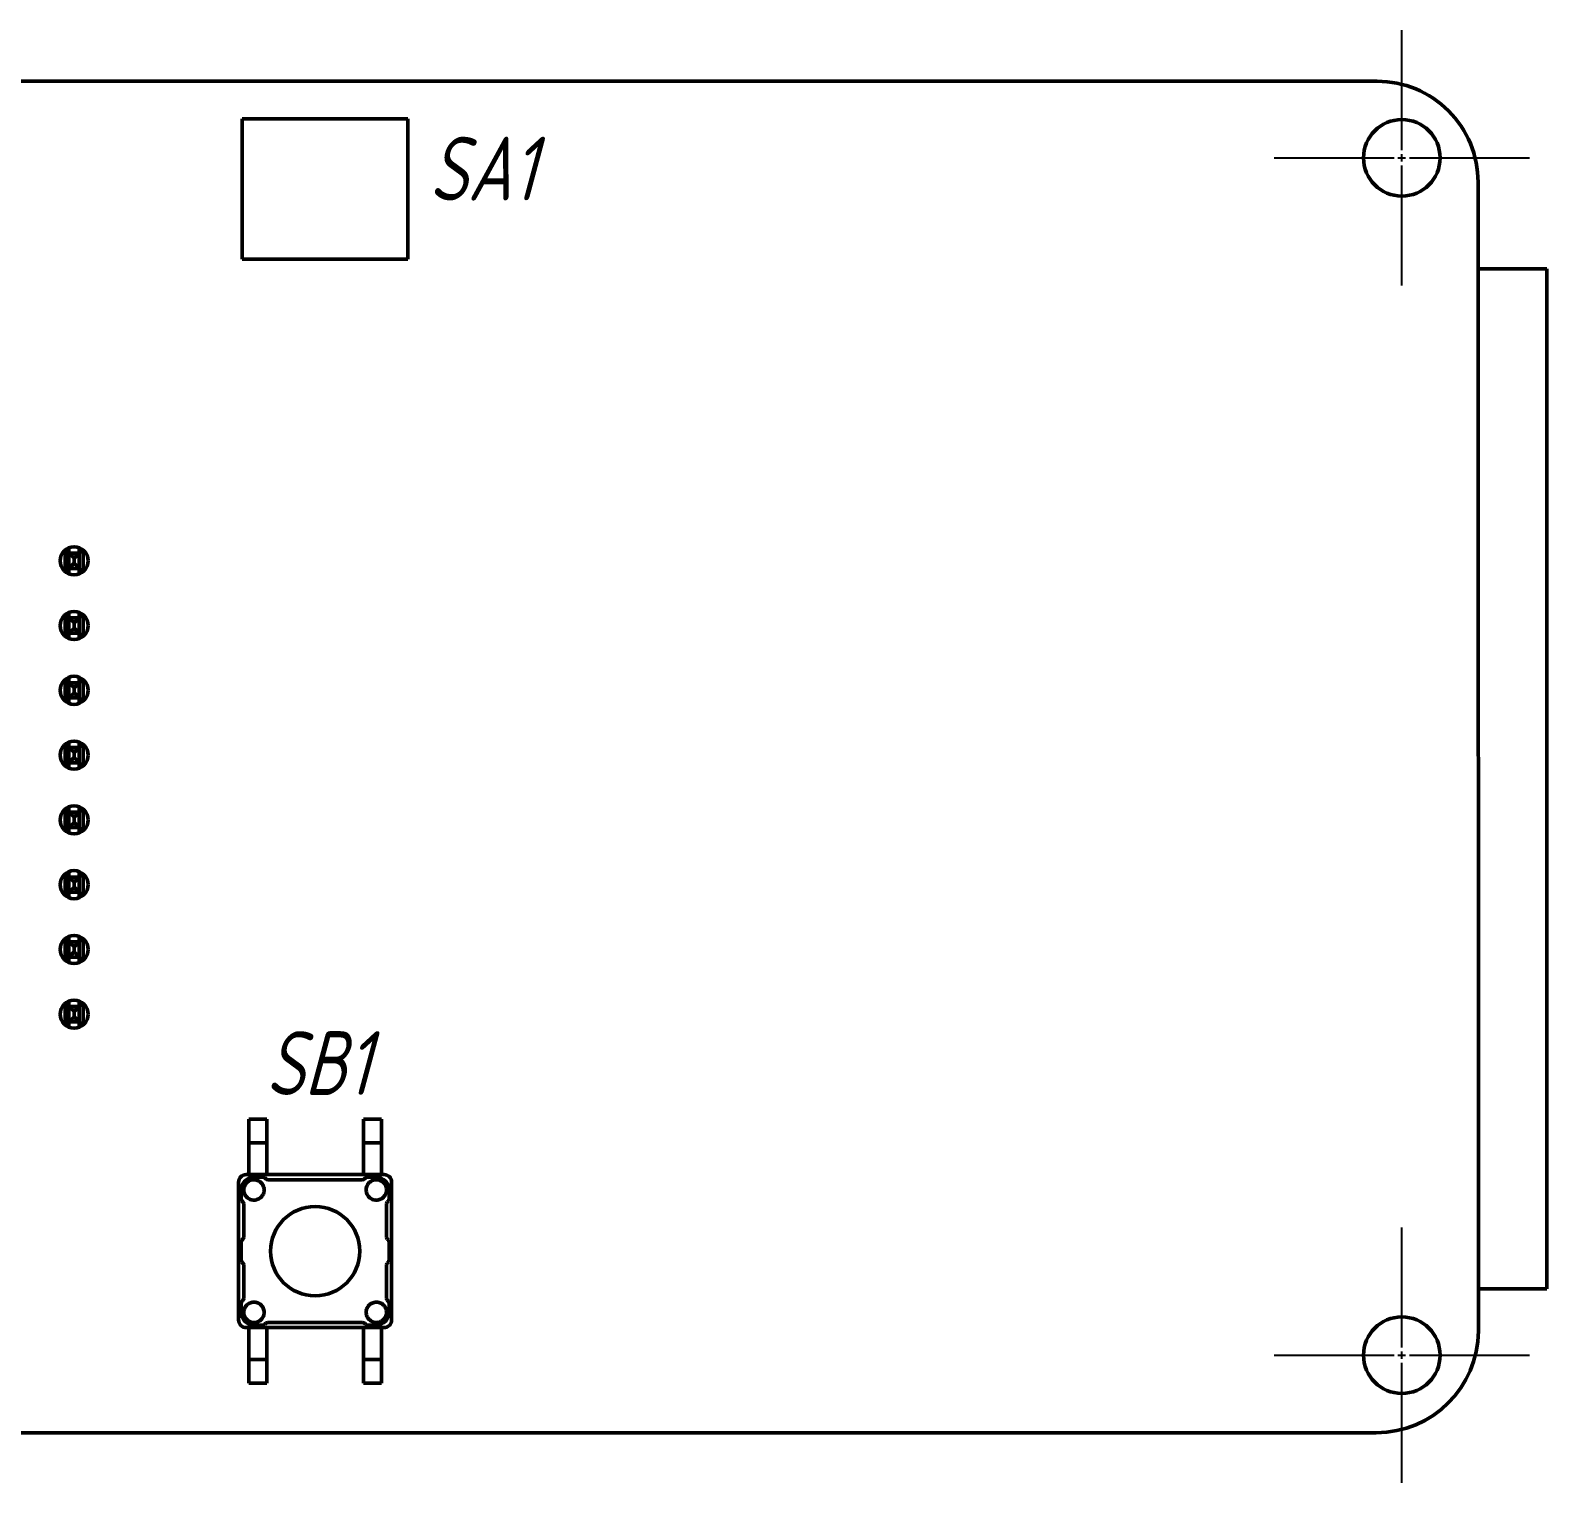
# Model space of a CAD drawing. Header units: millimetres. Extents: x 2803 to 446186229, y 1206 to 1506.
# Drawn here: x 2891.1 to 2950.5, y 1261.9 to 1318.8 of the extents above; entities that cross this region are included whole.
import ezdxf

# ---------------------------------------------------------------- set-up
doc = ezdxf.new("R2010")
doc.units = ezdxf.units.MM
doc.linetypes.add('CENTER2', pattern=[28.575, 19.05, -3.175, 3.175, -3.175])
doc.layers.add('Tonk', color=7, linetype='Continuous', lineweight=25)
doc.layers.add('Видимый контур (ГОСТ)', color=7, linetype='Continuous', lineweight=50)
doc.styles.get("Standard").update_dxf_attribs({"font": '', "width": 0.8, "oblique": 15})
doc.styles.get('Standard').set_extended_font_data('GOST type B')

# ---------------------------------------------------------------- blocks, each defined once
blk = doc.blocks.new('*U48')
at = {"layer": 'Tonk', "color": 0, "linetype": 'CENTER2', "transparency": 16777216}
for p, q in [((0, 0.3), (0, 5)), ((-5, 0), (-0.3, 0)), ((0.3, 0), (5, 0)), ((0, -5), (0, -0.3))]:
    blk.add_line(p, q, dxfattribs=at)
at = {"layer": 'Tonk', "color": 0, "linetype": 'Continuous', "transparency": 16777216}
for p, q in [((-0.15, 0), (0.15, 0)), ((0, -0.15), (0, 0.15))]:
    blk.add_line(p, q, dxfattribs=at)
blk = doc.blocks.new('*U49')
at = {"layer": 'Tonk', "color": 0, "linetype": 'CENTER2', "transparency": 16777216}
for p, q in [((0, 0.3), (0, 5)), ((-5, 0), (-0.3, 0)), ((0.3, 0), (5, 0)), ((0, -5), (0, -0.3))]:
    blk.add_line(p, q, dxfattribs=at)
at = {"layer": 'Tonk', "color": 0, "linetype": 'Continuous', "transparency": 16777216}
for p, q in [((-0.15, 0), (0.15, 0)), ((0, -0.15), (0, 0.15))]:
    blk.add_line(p, q, dxfattribs=at)

msp = doc.modelspace()

# ---------------------------------------------------------------- linework, layer by layer
at = {"layer": 'Видимый контур (ГОСТ)'}
for p, q in [((2943.863, 1316.805), (2866.121, 1316.806)), ((2899.37, 1309.83), (2899.37, 1315.33)), ((2899.37, 1315.33), (2905.87, 1315.33)), ((2905.87, 1315.33), (2905.87, 1309.83)), ((2947.83, 1267.795), (2947.818, 1312.85)), ((2905.87, 1309.83), (2899.37, 1309.83)), ((2947.819, 1309.459), (2950.509, 1309.459)), ((2950.509, 1309.459), (2950.509, 1269.459)), ((2892.43, 1297.655), (2892.43, 1298.355)), ((2892.43, 1298.355), (2892.58, 1298.355)), ((2892.58, 1298.305), (2892.58, 1298.517)), ((2892.58, 1297.705), (2892.58, 1298.305)), ((2892.58, 1298.305), (2892.98, 1298.305)), ((2892.78, 1298.105), (2892.58, 1298.305)), ((2892.98, 1298.305), (2892.78, 1298.105)), ((2892.98, 1298.518), (2892.98, 1298.305)), ((2892.98, 1298.355), (2893.13, 1298.355)), ((2892.98, 1298.305), (2892.98, 1297.705)), ((2893.13, 1298.355), (2893.13, 1297.655)), ((2892.58, 1297.705), (2892.78, 1297.905)), ((2892.58, 1297.493), (2892.58, 1297.705)), ((2892.98, 1297.705), (2892.58, 1297.705)), ((2892.78, 1298.105), (2892.78, 1297.905)), ((2892.78, 1297.905), (2892.98, 1297.705)), ((2892.98, 1297.705), (2892.98, 1297.493)), ((2892.58, 1297.655), (2892.43, 1297.655)), ((2893.13, 1297.655), (2892.98, 1297.655)), ((2892.58, 1295.765), (2892.58, 1295.977)), ((2892.98, 1295.978), (2892.98, 1295.765)), ((2892.43, 1295.115), (2892.43, 1295.815)), ((2892.43, 1295.815), (2892.58, 1295.815)), ((2892.58, 1295.165), (2892.58, 1295.765)), ((2892.58, 1295.765), (2892.98, 1295.765)), ((2892.78, 1295.565), (2892.58, 1295.765)), ((2892.58, 1295.165), (2892.78, 1295.365)), ((2892.98, 1295.765), (2892.78, 1295.565)), ((2892.78, 1295.565), (2892.78, 1295.365)), ((2892.78, 1295.365), (2892.98, 1295.165)), ((2892.98, 1295.815), (2893.13, 1295.815)), ((2892.98, 1295.765), (2892.98, 1295.165)), ((2893.13, 1295.815), (2893.13, 1295.115)), ((2892.58, 1295.115), (2892.43, 1295.115)), ((2892.58, 1294.953), (2892.58, 1295.165)), ((2892.98, 1295.165), (2892.58, 1295.165)), ((2892.98, 1295.165), (2892.98, 1294.953)), ((2893.13, 1295.115), (2892.98, 1295.115)), ((2892.43, 1292.575), (2892.43, 1293.275)), ((2892.43, 1293.275), (2892.58, 1293.275)), ((2892.58, 1293.225), (2892.58, 1293.437)), ((2892.58, 1292.625), (2892.58, 1293.225)), ((2892.58, 1293.225), (2892.98, 1293.225)), ((2892.78, 1293.025), (2892.58, 1293.225)), ((2892.98, 1293.225), (2892.78, 1293.025)), ((2892.78, 1293.025), (2892.78, 1292.825)), ((2892.98, 1293.438), (2892.98, 1293.225)), ((2892.98, 1293.275), (2893.13, 1293.275)), ((2892.98, 1293.225), (2892.98, 1292.625)), ((2893.13, 1293.275), (2893.13, 1292.575)), ((2892.58, 1292.575), (2892.43, 1292.575)), ((2892.58, 1292.625), (2892.78, 1292.825)), ((2892.58, 1292.413), (2892.58, 1292.625)), ((2892.98, 1292.625), (2892.58, 1292.625)), ((2892.78, 1292.825), (2892.98, 1292.625)), ((2892.98, 1292.625), (2892.98, 1292.413)), ((2893.13, 1292.575), (2892.98, 1292.575)), ((2892.43, 1290.035), (2892.43, 1290.735)), ((2892.43, 1290.735), (2892.58, 1290.735)), ((2892.58, 1290.685), (2892.58, 1290.897)), ((2892.58, 1290.085), (2892.58, 1290.685)), ((2892.58, 1290.685), (2892.98, 1290.685)), ((2892.78, 1290.485), (2892.58, 1290.685)), ((2892.98, 1290.685), (2892.78, 1290.485)), ((2892.98, 1290.898), (2892.98, 1290.685)), ((2892.98, 1290.735), (2893.13, 1290.735)), ((2892.98, 1290.685), (2892.98, 1290.085)), ((2893.13, 1290.735), (2893.13, 1290.035)), ((2892.58, 1290.035), (2892.43, 1290.035)), ((2892.58, 1290.085), (2892.78, 1290.285)), ((2892.58, 1289.873), (2892.58, 1290.085)), ((2892.98, 1290.085), (2892.58, 1290.085)), ((2892.78, 1290.485), (2892.78, 1290.285)), ((2892.78, 1290.285), (2892.98, 1290.085)), ((2892.98, 1290.085), (2892.98, 1289.873)), ((2893.13, 1290.035), (2892.98, 1290.035)), ((2892.43, 1287.495), (2892.43, 1288.195)), ((2892.43, 1288.195), (2892.58, 1288.195)), ((2892.58, 1288.145), (2892.58, 1288.357)), ((2892.98, 1288.358), (2892.98, 1288.145)), ((2892.98, 1288.195), (2893.13, 1288.195)), ((2893.13, 1288.195), (2893.13, 1287.495)), ((2892.58, 1287.545), (2892.58, 1288.145)), ((2892.58, 1288.145), (2892.98, 1288.145)), ((2892.78, 1287.945), (2892.58, 1288.145)), ((2892.58, 1287.545), (2892.78, 1287.745)), ((2892.98, 1288.145), (2892.78, 1287.945)), ((2892.78, 1287.945), (2892.78, 1287.745)), ((2892.78, 1287.745), (2892.98, 1287.545)), ((2892.98, 1288.145), (2892.98, 1287.545)), ((2892.58, 1287.495), (2892.43, 1287.495)), ((2892.58, 1287.333), (2892.58, 1287.545)), ((2892.98, 1287.545), (2892.58, 1287.545)), ((2892.98, 1287.545), (2892.98, 1287.333)), ((2893.13, 1287.495), (2892.98, 1287.495)), ((2892.58, 1285.605), (2892.58, 1285.817)), ((2892.98, 1285.818), (2892.98, 1285.605)), ((2892.43, 1284.955), (2892.43, 1285.655)), ((2892.43, 1285.655), (2892.58, 1285.655)), ((2892.58, 1285.005), (2892.58, 1285.605)), ((2892.58, 1285.605), (2892.98, 1285.605)), ((2892.78, 1285.405), (2892.58, 1285.605)), ((2892.58, 1285.005), (2892.78, 1285.205)), ((2892.98, 1285.605), (2892.78, 1285.405)), ((2892.78, 1285.405), (2892.78, 1285.205)), ((2892.78, 1285.205), (2892.98, 1285.005)), ((2892.98, 1285.655), (2893.13, 1285.655)), ((2892.98, 1285.605), (2892.98, 1285.005)), ((2893.13, 1285.655), (2893.13, 1284.955)), ((2892.58, 1284.955), (2892.43, 1284.955)), ((2892.58, 1284.793), (2892.58, 1285.005)), ((2892.98, 1285.005), (2892.58, 1285.005)), ((2892.98, 1285.005), (2892.98, 1284.793)), ((2893.13, 1284.955), (2892.98, 1284.955)), ((2892.43, 1282.415), (2892.43, 1283.115)), ((2892.43, 1283.115), (2892.58, 1283.115)), ((2892.58, 1283.065), (2892.58, 1283.277)), ((2892.58, 1282.465), (2892.58, 1283.065)), ((2892.58, 1283.065), (2892.98, 1283.065)), ((2892.78, 1282.865), (2892.58, 1283.065)), ((2892.98, 1283.065), (2892.78, 1282.865)), ((2892.78, 1282.865), (2892.78, 1282.665)), ((2892.98, 1283.278), (2892.98, 1283.065)), ((2892.98, 1283.115), (2893.13, 1283.115)), ((2892.98, 1283.065), (2892.98, 1282.465)), ((2893.13, 1283.115), (2893.13, 1282.415)), ((2892.58, 1282.415), (2892.43, 1282.415)), ((2892.58, 1282.465), (2892.78, 1282.665)), ((2892.58, 1282.253), (2892.58, 1282.465)), ((2892.98, 1282.465), (2892.58, 1282.465)), ((2892.78, 1282.665), (2892.98, 1282.465)), ((2892.98, 1282.465), (2892.98, 1282.253)), ((2893.13, 1282.415), (2892.98, 1282.415)), ((2892.43, 1279.875), (2892.43, 1280.575)), ((2892.43, 1280.575), (2892.58, 1280.575)), ((2892.58, 1280.525), (2892.58, 1280.737)), ((2892.58, 1279.925), (2892.58, 1280.525)), ((2892.58, 1280.525), (2892.98, 1280.525)), ((2892.78, 1280.325), (2892.58, 1280.525)), ((2892.98, 1280.525), (2892.78, 1280.325)), ((2892.98, 1280.738), (2892.98, 1280.525)), ((2892.98, 1280.575), (2893.13, 1280.575)), ((2892.98, 1280.525), (2892.98, 1279.925)), ((2893.13, 1280.575), (2893.13, 1279.875)), ((2892.58, 1279.875), (2892.43, 1279.875)), ((2892.58, 1279.925), (2892.78, 1280.125)), ((2892.58, 1279.713), (2892.58, 1279.925)), ((2892.98, 1279.925), (2892.58, 1279.925)), ((2892.78, 1280.325), (2892.78, 1280.125)), ((2892.78, 1280.125), (2892.98, 1279.925)), ((2892.98, 1279.925), (2892.98, 1279.713)), ((2893.13, 1279.875), (2892.98, 1279.875)), ((2899.63, 1276.112), (2900.33, 1276.112)), ((2899.63, 1275.364), (2899.63, 1276.112)), ((2900.33, 1275.364), (2900.33, 1276.112)), ((2904.13, 1276.112), (2904.83, 1276.112)), ((2904.13, 1275.364), (2904.13, 1276.112)), ((2904.83, 1275.364), (2904.83, 1276.112)), ((2899.63, 1275.185), (2899.63, 1275.364)), ((2899.63, 1275.185), (2900.33, 1275.185)), ((2899.63, 1274.585), (2899.63, 1275.185)), ((2900.33, 1275.185), (2900.33, 1275.364)), ((2900.33, 1274.585), (2900.33, 1275.185)), ((2904.13, 1275.185), (2904.13, 1275.364)), ((2904.13, 1275.185), (2904.83, 1275.185)), ((2904.13, 1274.585), (2904.13, 1275.185)), ((2904.83, 1275.185), (2904.83, 1275.364)), ((2904.83, 1274.585), (2904.83, 1275.185)), ((2899.63, 1274.585), (2899.63, 1273.935)), ((2900.33, 1274.585), (2900.33, 1273.935)), ((2904.13, 1274.585), (2904.13, 1273.935)), ((2904.83, 1274.585), (2904.83, 1273.935)), ((2904.93, 1273.935), (2899.53, 1273.935)), ((2899.23, 1273.635), (2899.23, 1268.235)), ((2899.33, 1273.335), (2899.33, 1272.977)), ((2900.189, 1273.835), (2899.83, 1273.835)), ((2900.301, 1273.765), (2900.259, 1273.806)), ((2904.089, 1273.735), (2900.371, 1273.735)), ((2904.201, 1273.806), (2904.159, 1273.765)), ((2904.63, 1273.835), (2904.271, 1273.835)), ((2905.13, 1272.977), (2905.13, 1273.335)), ((2905.23, 1268.235), (2905.23, 1273.635)), ((2899.359, 1272.906), (2899.401, 1272.865)), ((2899.43, 1272.794), (2899.43, 1271.477)), ((2905.03, 1271.477), (2905.03, 1272.794)), ((2905.059, 1272.865), (2905.101, 1272.906)), ((2899.33, 1271.294), (2899.33, 1270.577)), ((2899.401, 1271.406), (2899.359, 1271.365)), ((2905.101, 1271.365), (2905.059, 1271.406)), ((2905.13, 1270.577), (2905.13, 1271.294)), ((2899.359, 1270.506), (2899.401, 1270.465)), ((2899.43, 1270.394), (2899.43, 1269.077)), ((2905.03, 1269.077), (2905.03, 1270.394)), ((2905.059, 1270.465), (2905.101, 1270.506)), ((2950.509, 1269.459), (2947.829, 1269.459)), ((2899.33, 1268.894), (2899.33, 1268.535)), ((2899.401, 1269.006), (2899.359, 1268.965)), ((2905.101, 1268.965), (2905.059, 1269.006)), ((2905.13, 1268.535), (2905.13, 1268.894)), ((2899.83, 1268.035), (2900.189, 1268.035)), ((2900.259, 1268.065), (2900.301, 1268.106)), ((2900.371, 1268.135), (2904.089, 1268.135)), ((2904.159, 1268.106), (2904.201, 1268.065)), ((2904.271, 1268.035), (2904.63, 1268.035)), ((2899.53, 1267.935), (2904.93, 1267.935)), ((2899.63, 1267.285), (2899.63, 1267.935)), ((2900.33, 1267.285), (2900.33, 1267.935)), ((2904.13, 1267.285), (2904.13, 1267.935)), ((2904.83, 1267.285), (2904.83, 1267.935)), ((2899.63, 1267.285), (2899.63, 1266.685)), ((2900.33, 1267.285), (2900.33, 1266.685)), ((2904.13, 1267.285), (2904.13, 1266.685)), ((2904.83, 1267.285), (2904.83, 1266.685)), ((2899.63, 1266.685), (2899.63, 1266.506)), ((2900.33, 1266.685), (2899.63, 1266.685)), ((2899.63, 1266.506), (2899.63, 1265.758)), ((2900.33, 1266.685), (2900.33, 1266.506)), ((2900.33, 1266.506), (2900.33, 1265.758)), ((2904.13, 1266.685), (2904.13, 1266.506)), ((2904.83, 1266.685), (2904.13, 1266.685)), ((2904.13, 1266.506), (2904.13, 1265.758)), ((2904.83, 1266.685), (2904.83, 1266.506)), ((2904.83, 1266.506), (2904.83, 1265.758)), ((2900.33, 1265.758), (2899.63, 1265.758)), ((2904.83, 1265.758), (2904.13, 1265.758)), ((2840.67, 1263.815), (2943.83, 1263.815))]:
    msp.add_line(p, q, dxfattribs=at)
for centre, radius in [((2944.83, 1313.805), 1.5), ((2892.78, 1298.005), 0.55), ((2892.78, 1295.465), 0.55), ((2892.78, 1292.925), 0.55), ((2892.78, 1290.385), 0.55), ((2892.78, 1287.845), 0.55), ((2892.78, 1285.305), 0.55), ((2892.78, 1282.765), 0.55), ((2892.78, 1280.225), 0.55), ((2902.23, 1270.935), 1.75), ((2944.83, 1266.855), 1.5)]:
    msp.add_circle(centre, radius, dxfattribs=at)
for centre, radius, start, end in [((2943.864, 1312.852), 3.954, 359.98075, 90.01931), ((2899.53, 1273.635), 0.3, 90, 180), ((2904.93, 1273.635), 0.3, 0, 90), ((2899.83, 1273.335), 0.5, 90, 180), ((2900.189, 1273.735), 0.1, 45, 90), ((2900.371, 1273.835), 0.1, 225, 270), ((2904.089, 1273.835), 0.1, 270, 315), ((2904.271, 1273.735), 0.1, 90, 135), ((2904.63, 1273.335), 0.5, 0, 90), ((2899.43, 1272.977), 0.1, 180, 225), ((2899.33, 1272.794), 0.1, 0, 45), ((2905.13, 1272.794), 0.1, 135, 180), ((2905.03, 1272.977), 0.1, 315, 0), ((2899.43, 1271.294), 0.1, 135, 180), ((2899.33, 1271.477), 0.1, 315, 0), ((2905.13, 1271.477), 0.1, 180, 225), ((2905.03, 1271.294), 0.1, 0, 45), ((2899.43, 1270.577), 0.1, 180, 225), ((2899.33, 1270.394), 0.1, 0, 45), ((2905.13, 1270.394), 0.1, 135, 180), ((2905.03, 1270.577), 0.1, 315, 0), ((2899.43, 1268.894), 0.1, 135, 180), ((2899.83, 1268.535), 0.5, 180, 270), ((2899.33, 1269.077), 0.1, 315, 0), ((2904.63, 1268.535), 0.5, 270, 0), ((2905.13, 1269.077), 0.1, 180, 225), ((2905.03, 1268.894), 0.1, 0, 45), ((2899.53, 1268.235), 0.3, 180, 270), ((2900.189, 1268.135), 0.1, 270, 315), ((2900.371, 1268.035), 0.1, 90, 135), ((2904.089, 1268.035), 0.1, 45, 90), ((2904.271, 1268.135), 0.1, 225, 270), ((2904.93, 1268.235), 0.3, 270, 0), ((2943.828, 1267.817), 4.002, 270.02133, 359.69141)]:
    msp.add_arc(centre, radius, start, end, dxfattribs=at)
for points, knots in [([(2900.23, 1273.335), (2900.23, 1273.338), (2900.23, 1273.341), (2900.229, 1273.398), (2900.217, 1273.45), (2900.173, 1273.548), (2900.142, 1273.592), (2900.064, 1273.664), (2900.019, 1273.692), (2899.921, 1273.728), (2899.869, 1273.737), (2899.764, 1273.733), (2899.713, 1273.721), (2899.617, 1273.678), (2899.574, 1273.647), (2899.502, 1273.57), (2899.473, 1273.524), (2899.438, 1273.43), (2899.43, 1273.383), (2899.43, 1273.335), (2899.43, 1273.282), (2899.441, 1273.229), (2899.482, 1273.131), (2899.513, 1273.086), (2899.589, 1273.012), (2899.633, 1272.983), (2899.73, 1272.944), (2899.782, 1272.935), (2899.887, 1272.936), (2899.939, 1272.947), (2900.035, 1272.988), (2900.079, 1273.018), (2900.153, 1273.093), (2900.182, 1273.138), (2900.221, 1273.235), (2900.23, 1273.285), (2900.23, 1273.335)], [0.1260753, 0.1260753, 0.1260753, 0.1260753, 0.1269782, 0.1269782, 0.1429991, 0.1429991, 0.1590408, 0.1590408, 0.1747502, 0.1747502, 0.1904626, 0.1904626, 0.2061801, 0.2061801, 0.2219014, 0.2219014, 0.2379386, 0.2379386, 0.2521358, 0.2521358, 0.2521358, 0.2681558, 0.2681558, 0.284196, 0.284196, 0.2999052, 0.2999052, 0.3156174, 0.3156174, 0.3313346, 0.3313346, 0.3470557, 0.3470557, 0.3630945, 0.3630945, 0.3782111, 0.3782111, 0.3782111, 0.3782111]), ([(2905.03, 1273.335), (2905.03, 1273.338), (2905.03, 1273.34), (2905.029, 1273.397), (2905.017, 1273.449), (2904.974, 1273.546), (2904.943, 1273.59), (2904.866, 1273.662), (2904.821, 1273.69), (2904.723, 1273.728), (2904.671, 1273.737), (2904.567, 1273.734), (2904.515, 1273.722), (2904.419, 1273.679), (2904.376, 1273.649), (2904.303, 1273.572), (2904.274, 1273.526), (2904.239, 1273.431), (2904.23, 1273.383), (2904.23, 1273.335), (2904.23, 1273.282), (2904.241, 1273.229), (2904.282, 1273.131), (2904.312, 1273.087), (2904.388, 1273.013), (2904.432, 1272.984), (2904.529, 1272.945), (2904.581, 1272.935), (2904.686, 1272.936), (2904.738, 1272.946), (2904.834, 1272.987), (2904.878, 1273.017), (2904.952, 1273.092), (2904.982, 1273.137), (2905.02, 1273.234), (2905.03, 1273.284), (2905.03, 1273.335)], [0.1260736, 0.1260736, 0.1260736, 0.1260736, 0.1268577, 0.1268577, 0.1428993, 0.1428993, 0.1587954, 0.1587954, 0.174508, 0.174508, 0.1902247, 0.1902247, 0.2059447, 0.2059447, 0.2216654, 0.2216654, 0.2376911, 0.2376911, 0.2521339, 0.2521339, 0.2521339, 0.2681742, 0.2681742, 0.2840702, 0.2840702, 0.2997826, 0.2997826, 0.3154991, 0.3154991, 0.331219, 0.331219, 0.3469399, 0.3469399, 0.3629661, 0.3629661, 0.3782075, 0.3782075, 0.3782075, 0.3782075]), ([(2900.23, 1268.535), (2900.23, 1268.538), (2900.23, 1268.541), (2900.229, 1268.598), (2900.217, 1268.65), (2900.173, 1268.748), (2900.142, 1268.792), (2900.064, 1268.864), (2900.019, 1268.892), (2899.921, 1268.928), (2899.869, 1268.937), (2899.764, 1268.933), (2899.713, 1268.921), (2899.617, 1268.878), (2899.574, 1268.847), (2899.502, 1268.77), (2899.473, 1268.724), (2899.438, 1268.63), (2899.43, 1268.583), (2899.43, 1268.535), (2899.43, 1268.482), (2899.441, 1268.429), (2899.482, 1268.331), (2899.513, 1268.286), (2899.589, 1268.212), (2899.633, 1268.183), (2899.73, 1268.144), (2899.782, 1268.135), (2899.887, 1268.136), (2899.939, 1268.147), (2900.035, 1268.188), (2900.079, 1268.218), (2900.153, 1268.293), (2900.182, 1268.338), (2900.221, 1268.435), (2900.23, 1268.485), (2900.23, 1268.535)], [0.1260753, 0.1260753, 0.1260753, 0.1260753, 0.1269782, 0.1269782, 0.1429991, 0.1429991, 0.1590408, 0.1590408, 0.1747502, 0.1747502, 0.1904626, 0.1904626, 0.2061801, 0.2061801, 0.2219014, 0.2219014, 0.2379386, 0.2379386, 0.2521358, 0.2521358, 0.2521358, 0.2681558, 0.2681558, 0.284196, 0.284196, 0.2999052, 0.2999052, 0.3156174, 0.3156174, 0.3313346, 0.3313346, 0.3470557, 0.3470557, 0.3630945, 0.3630945, 0.3782111, 0.3782111, 0.3782111, 0.3782111]), ([(2905.03, 1268.535), (2905.03, 1268.538), (2905.03, 1268.541), (2905.029, 1268.598), (2905.017, 1268.65), (2904.973, 1268.748), (2904.942, 1268.792), (2904.864, 1268.864), (2904.819, 1268.892), (2904.721, 1268.928), (2904.669, 1268.937), (2904.564, 1268.933), (2904.513, 1268.921), (2904.417, 1268.878), (2904.374, 1268.847), (2904.302, 1268.77), (2904.273, 1268.724), (2904.238, 1268.63), (2904.23, 1268.583), (2904.23, 1268.535), (2904.23, 1268.482), (2904.241, 1268.429), (2904.282, 1268.331), (2904.313, 1268.286), (2904.389, 1268.212), (2904.433, 1268.183), (2904.53, 1268.144), (2904.582, 1268.135), (2904.687, 1268.136), (2904.739, 1268.147), (2904.835, 1268.188), (2904.879, 1268.218), (2904.953, 1268.293), (2904.982, 1268.338), (2905.021, 1268.435), (2905.03, 1268.485), (2905.03, 1268.535)], [0.1260753, 0.1260753, 0.1260753, 0.1260753, 0.1269782, 0.1269782, 0.1429991, 0.1429991, 0.1590408, 0.1590408, 0.1747502, 0.1747502, 0.1904626, 0.1904626, 0.2061801, 0.2061801, 0.2219014, 0.2219014, 0.2379386, 0.2379386, 0.2521358, 0.2521358, 0.2521358, 0.2681558, 0.2681558, 0.284196, 0.284196, 0.2999052, 0.2999052, 0.3156174, 0.3156174, 0.3313346, 0.3313346, 0.3470557, 0.3470557, 0.3630945, 0.3630945, 0.3782111, 0.3782111, 0.3782111, 0.3782111])]:
    msp.add_open_spline(points, degree=3, knots=knots, dxfattribs=at)

# ---------------------------------------------------------------- block references
at = {"layer": 'Tonk', "linetype": 'CENTER2'}
for name, p in [('*U48', (2944.83, 1313.805)), ('*U49', (2944.83, 1266.855))]:
    msp.add_blockref(name, p, dxfattribs=at)

# ---------------------------------------------------------------- texts
at = {"layer": 'Tonk', "char_height": 2.5, "attachment_point": 1}
for s, insert in [('SA1', (2906.691, 1314.634)), ('SB1', (2900.291, 1279.56))]:
    msp.add_mtext_dynamic_manual_height_columns(s, width=6.41285, gutter_width=20, heights=[0], dxfattribs=dict(at, insert=insert))

doc.saveas('drawing.dxf')
